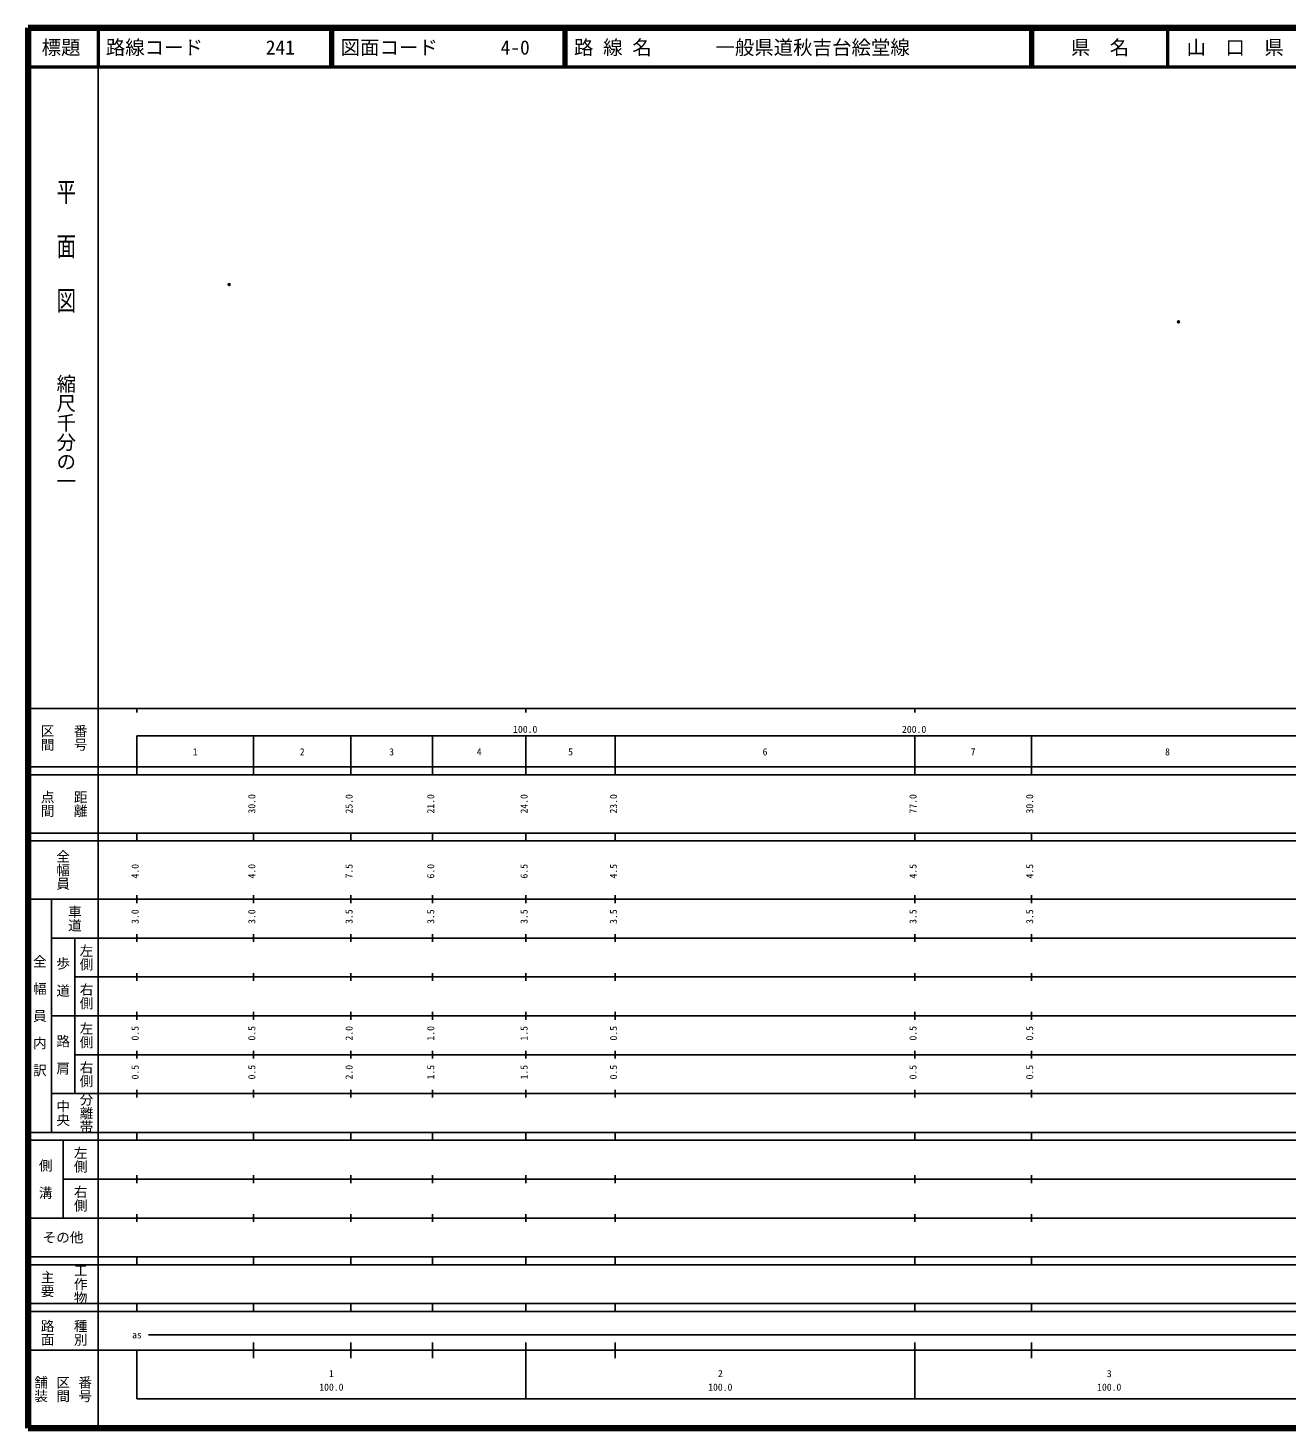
# Model space of a CAD drawing. Units: millimetres on the paper. Extents: x 40 to 680, y 20 to 380.
# Drawn here: x 40 to 363.7, y 20 to 380 of the extents above; entities that cross this region are included whole.
import ezdxf
from ezdxf.enums import TextEntityAlignment as Align

# ---------------------------------------------------------------- set-up
doc = ezdxf.new("R2010")
doc.units = ezdxf.units.MM
doc.header["$PDMODE"] = 32
doc.header["$PDSIZE"] = 0.5
doc.layers.add('M-OTRS', color=6, linetype='Continuous')
doc.layers.add('M-TTL-TXT', color=7, linetype='Continuous')
for name, color, linetype, lineweight in [('M-TTL', 2, 'Continuous', 140), ('M-TTL-BAND', 7, 'Continuous', 25), ('M-TTL-LINE', 7, 'Continuous', 50)]:
    doc.layers.add(name, color=color, linetype=linetype, lineweight=lineweight)
doc.styles.add('@ＭＳ ゴシック', font='')
doc.styles.add('ＭＳ ゴシック', font='')
doc.styles.get('@ＭＳ ゴシック').set_extended_font_data('@MS Gothic')
doc.styles.get('ＭＳ ゴシック').set_extended_font_data('MS Gothic')

msp = doc.modelspace()

# ---------------------------------------------------------------- linework, layer by layer
at = {"layer": 'M-OTRS'}
for p in [(91.755, 314.035), (335.815, 304.47)]:
    msp.add_point(p, dxfattribs=at)
at = {"layer": 'M-TTL'}
for p, q in [((40, 380), (40, 20)), ((680, 380), (40, 380)), ((40, 20), (680, 20))]:
    msp.add_line(p, q, dxfattribs=at)
at = {"layer": 'M-TTL-BAND'}
for p, q in [((58, 370), (58, 20)), ((40, 205), (579, 205)), ((68, 205), (68, 204)), ((168, 205), (168, 204)), ((268, 205), (268, 204)), ((68, 198), (579, 198)), ((68, 198), (68, 188)), ((98, 188), (98, 198)), ((123, 188), (123, 198)), ((144, 188), (144, 198)), ((168, 188), (168, 198)), ((191, 188), (191, 198)), ((268, 188), (268, 198)), ((298, 188), (298, 198)), ((40, 190), (579, 190)), ((40, 188), (579, 188)), ((40, 173), (579, 173)), ((68, 171), (68, 173)), ((98, 171), (98, 173)), ((123, 171), (123, 173)), ((144, 171), (144, 173)), ((168, 171), (168, 173)), ((191, 171), (191, 173)), ((268, 171), (268, 173)), ((298, 171), (298, 173)), ((40, 171), (579, 171)), ((40, 156), (579, 156)), ((46, 96), (46, 156)), ((68, 155), (68, 157)), ((98, 155), (98, 157)), ((123, 155), (123, 157)), ((144, 155), (144, 157)), ((168, 155), (168, 157)), ((191, 155), (191, 157)), ((268, 155), (268, 157)), ((298, 155), (298, 157)), ((46, 146), (579, 146)), ((52, 146), (52, 106)), ((68, 145), (68, 147)), ((98, 145), (98, 147)), ((123, 145), (123, 147)), ((144, 145), (144, 147)), ((168, 145), (168, 147)), ((191, 145), (191, 147)), ((268, 145), (268, 147)), ((298, 145), (298, 147)), ((68, 135), (68, 137)), ((98, 135), (98, 137)), ((123, 135), (123, 137)), ((144, 135), (144, 137)), ((168, 135), (168, 137)), ((191, 135), (191, 137)), ((268, 135), (268, 137)), ((298, 135), (298, 137)), ((52, 136), (579, 136)), ((46, 126), (579, 126)), ((68, 125), (68, 127)), ((98, 125), (98, 127)), ((123, 125), (123, 127)), ((144, 125), (144, 127)), ((168, 125), (168, 127)), ((191, 125), (191, 127)), ((268, 125), (268, 127)), ((298, 125), (298, 127)), ((52, 116), (579, 116)), ((68, 115), (68, 117)), ((98, 115), (98, 117)), ((123, 115), (123, 117)), ((144, 115), (144, 117)), ((168, 115), (168, 117)), ((191, 115), (191, 117)), ((268, 115), (268, 117)), ((298, 115), (298, 117)), ((46, 106), (579, 106)), ((68, 105), (68, 107)), ((98, 105), (98, 107)), ((123, 105), (123, 107)), ((144, 105), (144, 107)), ((168, 105), (168, 107)), ((191, 105), (191, 107)), ((268, 105), (268, 107)), ((298, 105), (298, 107)), ((40, 96), (579, 96)), ((40, 94), (579, 94)), ((49, 94), (49, 74)), ((68, 94), (68, 96)), ((98, 94), (98, 96)), ((123, 94), (123, 96)), ((144, 94), (144, 96)), ((168, 94), (168, 96)), ((191, 94), (191, 96)), ((268, 94), (268, 96)), ((298, 94), (298, 96)), ((49, 84), (579, 84)), ((68, 83), (68, 85)), ((98, 83), (98, 85)), ((123, 83), (123, 85)), ((144, 83), (144, 85)), ((168, 83), (168, 85)), ((191, 83), (191, 85)), ((268, 83), (268, 85)), ((298, 83), (298, 85)), ((40, 74), (579, 74)), ((68, 73), (68, 75)), ((98, 73), (98, 75)), ((123, 73), (123, 75)), ((144, 73), (144, 75)), ((168, 73), (168, 75)), ((191, 73), (191, 75)), ((268, 73), (268, 75)), ((298, 73), (298, 75)), ((40, 64), (579, 64)), ((40, 62), (579, 62)), ((68, 62), (68, 64)), ((98, 62), (98, 64)), ((123, 62), (123, 64)), ((144, 62), (144, 64)), ((168, 62), (168, 64)), ((191, 62), (191, 64)), ((268, 62), (268, 64)), ((298, 62), (298, 64)), ((40, 52), (579, 52)), ((68, 50), (68, 52)), ((98, 50), (98, 52)), ((123, 50), (123, 52)), ((144, 50), (144, 52)), ((168, 50), (168, 52)), ((191, 50), (191, 52)), ((268, 50), (268, 52)), ((298, 50), (298, 52)), ((40, 50), (579, 50)), ((71, 44), (565, 44)), ((40, 40), (579, 40)), ((68, 40), (68, 27.5)), ((98, 38), (98, 42)), ((123, 38), (123, 42)), ((144, 38), (144, 42)), ((168, 27.5), (168, 42)), ((191, 38), (191, 42)), ((268, 27.5), (268, 42)), ((298, 38), (298, 42)), ((68, 27.5), (579, 27.5))]:
    msp.add_line(p, q, dxfattribs=at)
at = {"layer": 'M-TTL-LINE'}
for p, q in [((58, 380), (58, 370)), ((117.75, 380), (117.75, 370)), ((118.25, 380), (118.25, 370)), ((177.75, 380), (177.75, 370)), ((178.25, 380), (178.25, 370)), ((297.75, 380), (297.75, 370)), ((298.25, 380), (298.25, 370)), ((333, 380), (333, 370)), ((40, 370), (680, 370))]:
    msp.add_line(p, q, dxfattribs=at)

# ---------------------------------------------------------------- texts
at = {"layer": 'M-TTL-BAND', "style": '@ＭＳ ゴシック', "width": 1.4}
msp.add_text('平  面  図', height=3.666, rotation=270, dxfattribs=at).set_placement((49.777, 306.475), align=Align.MIDDLE_RIGHT)
at = {"layer": 'M-TTL-BAND', "style": '@ＭＳ ゴシック'}
msp.add_text('縮尺千分の一', height=3.666, rotation=270, dxfattribs=at).set_placement((49.777, 261.03), align=Align.MIDDLE_RIGHT)
for s, p in [('区間', (45, 197.5)), ('番号', (53.5, 197.5)), ('点間', (45, 180.5)), ('距離', (53.5, 180.5)), ('全幅員', (49, 163.5)), ('車道', (52, 151)), ('左側', (55, 141)), ('全\u3000幅\u3000員\u3000内\u3000訳', (43, 126)), ('歩\u3000道', (49, 136)), ('右側', (55, 131)), ('左側', (55, 121)), ('路\u3000肩', (49, 116)), ('右側', (55, 111)), ('分離帯', (55, 101)), ('中央', (49, 101)), ('左側', (53.5, 89)), ('側\u3000溝', (44.5, 84)), ('右側', (53.5, 79)), ('工作物', (53.5, 57)), ('主要', (45, 57)), ('路面', (45, 44.5)), ('種別', (53.5, 44.5)), ('舗装', (43.333, 30)), ('区間', (49, 30)), ('番号', (54.667, 30))]:
    msp.add_text(s, height=2.566, rotation=270, dxfattribs=at).set_placement(p, align=Align.MIDDLE_CENTER)
at = {"layer": 'M-TTL-BAND', "style": 'ＭＳ ゴシック'}
for s, p in [('100.0', (167.844, 198.195)), ('200.0', (267.844, 198.195)), ('1', (83, 192.405)), ('2', (110.5, 192.405)), ('3', (133.5, 192.405)), ('4', (156, 192.405)), ('5', (179.5, 192.405)), ('6', (229.5, 192.405)), ('7', (283, 192.405)), ('8', (333, 192.405)), ('as', (68, 42.5)), ('1', (118, 32.523)), ('2', (218, 32.523)), ('3', (318, 32.523)), ('100.0', (118, 29.033)), ('100.0', (218, 29.033)), ('100.0', (318, 29.033))]:
    msp.add_text(s, height=1.833, dxfattribs=at).set_placement(p, align=Align.BOTTOM_CENTER)
for s, p in [('30.0', (99, 180.5)), ('25.0', (124, 180.5)), ('21.0', (145, 180.5)), ('24.0', (169, 180.5)), ('23.0', (192, 180.5)), ('77.0', (269, 180.5)), ('30.0', (299, 180.5)), ('4.0', (69, 163.174)), ('4.0', (99, 163.174)), ('7.5', (124, 163.174)), ('6.0', (145, 163.174)), ('6.5', (169, 163.174)), ('4.5', (192, 163.174)), ('4.5', (269, 163.174)), ('4.5', (299, 163.174)), ('3.0', (69, 151.5)), ('3.0', (99, 151.5)), ('3.5', (124, 151.5)), ('3.5', (145, 151.5)), ('3.5', (169, 151.5)), ('3.5', (192, 151.5)), ('3.5', (269, 151.5)), ('3.5', (299, 151.5)), ('0.5', (69, 121.5)), ('0.5', (99, 121.5)), ('2.0', (124, 121.5)), ('1.0', (145, 121.5)), ('1.5', (169, 121.5)), ('0.5', (192, 121.5)), ('0.5', (269, 121.5)), ('0.5', (299, 121.5)), ('0.5', (69, 111.5)), ('0.5', (99, 111.5)), ('2.0', (124, 111.5)), ('1.5', (145, 111.5)), ('1.5', (169, 111.5)), ('0.5', (192, 111.5)), ('0.5', (269, 111.5)), ('0.5', (299, 111.5))]:
    msp.add_text(s, height=1.833, rotation=90, dxfattribs=at).set_placement(p, align=Align.BOTTOM_CENTER)
msp.add_text('その他', height=2.566, dxfattribs=at).set_placement((49, 69), align=Align.MIDDLE_CENTER)
at = {"layer": 'M-TTL-TXT', "style": 'ＭＳ ゴシック'}
for s, p in [('標題', (48.5, 375)), ('県\u3000名', (315.625, 375)), ('山\u3000口\u3000県', (350.375, 375))]:
    msp.add_text(s, height=3.666, dxfattribs=at).set_placement(p, align=Align.MIDDLE_CENTER)
for s, p in [('路線コード', (60, 375)), ('241', (101.142, 375)), ('図面コード', (120.38, 375)), ('4-0', (161.521, 375)), ('路 線 名', (180.38, 375)), ('一般県道秋吉台絵堂線', (216.734, 375))]:
    msp.add_text(s, height=3.666, dxfattribs=at).set_placement(p, align=Align.MIDDLE_LEFT)

doc.saveas('drawing.dxf')
